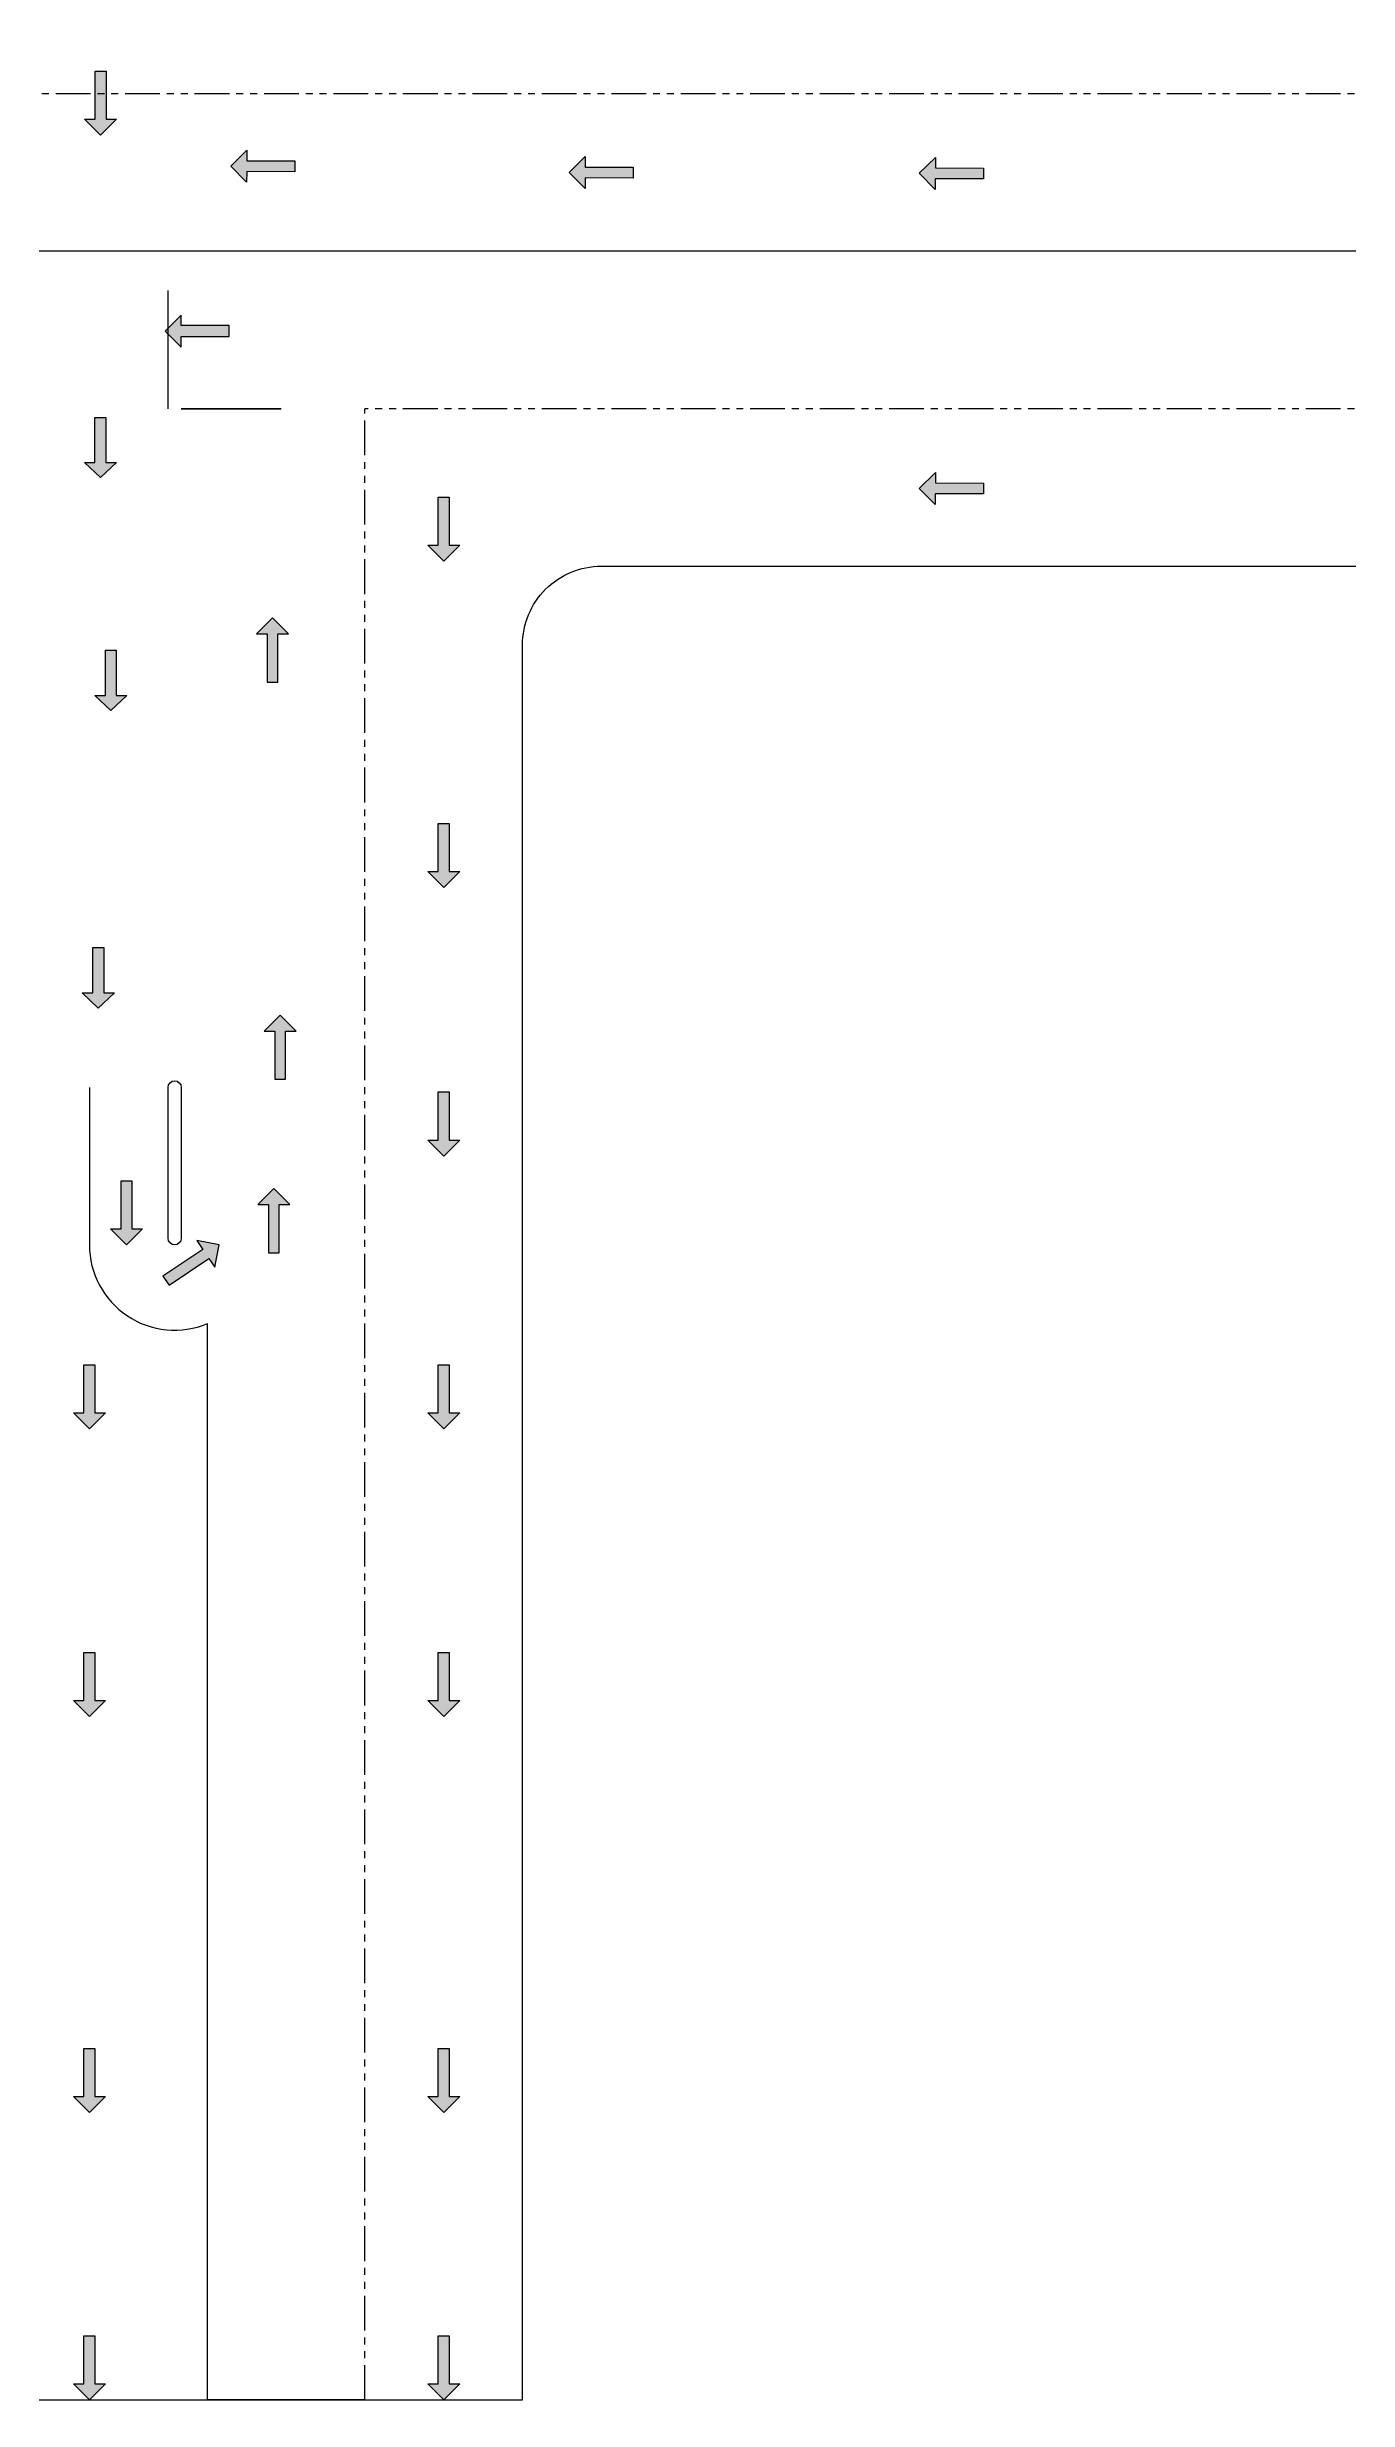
# Model space of a CAD drawing. Header units: feet. Extents: x 12757 to 17653, y 9317 to 13534.
# Drawn here: x 15201 to 16390, y 9317 to 11468 of the extents above; entities that cross this region are included whole.
import ezdxf
from ezdxf.enums import TextEntityAlignment as Align

# ---------------------------------------------------------------- set-up
doc = ezdxf.new("R2010")
doc.units = ezdxf.units.FT
doc.linetypes.add('PHANTOM', pattern=[63.5, 31.75, -6.35, 6.35, -6.35, 6.35, -6.35])
doc.layers.get('0').update_dxf_attribs({"true_color": 0xc2ced6})
doc.layers.add('Layer2', color=7, linetype='PHANTOM')
doc.styles.get("Standard").update_dxf_attribs({"font": 'arial.ttf'})

# ---------------------------------------------------------------- blocks, each defined once
blk = doc.blocks.new('*U7')
h = blk.add_hatch(color=0)
h.set_gradient(color1=(255, 255, 255), rotation=180, tint=1)
h.paths.add_polyline_path([(0, 0), (-0.25, -0.25), (-0.25, -0.085), (-1, -0.085), (-1, 0.085), (-0.25, 0.085), (-0.25, 0.25)])
at = {"color": 0, "linetype": 'Continuous'}
blk.add_lwpolyline([(0, 0), (-0.25, -0.25), (-0.25, -0.085), (-1, -0.085), (-1, 0.085), (-0.25, 0.085), (-0.25, 0.25)], close=True, dxfattribs=at)
blk = doc.blocks.new('*U11')
h = blk.add_hatch(color=0)
h.set_gradient(color1=(255, 255, 255), rotation=180, tint=1)
h.paths.add_polyline_path([(0, 0), (0.25, -0.25), (0.25, -0.085), (1, -0.085), (1, 0.085), (0.25, 0.085), (0.25, 0.25)])
at = {"color": 0, "linetype": 'Continuous'}
blk.add_lwpolyline([(0, 0), (0.25, -0.25), (0.25, -0.085), (1, -0.085), (1, 0.085), (0.25, 0.085), (0.25, 0.25)], close=True, dxfattribs=at)
blk = doc.blocks.new('*U12')
h = blk.add_hatch(color=0)
h.set_gradient(color1=(255, 255, 255), rotation=180, tint=1)
h.paths.add_polyline_path([(0, 0), (0.25, 0.25), (0.085, 0.25), (0.085, 1), (-0.085, 1), (-0.085, 0.25), (-0.25, 0.25)])
at = {"color": 0, "linetype": 'Continuous'}
blk.add_lwpolyline([(0, 0), (0.25, 0.25), (0.085, 0.25), (0.085, 1), (-0.085, 1), (-0.085, 0.25), (-0.25, 0.25)], close=True, dxfattribs=at)
blk = doc.blocks.new('*U16')
h = blk.add_hatch(color=0)
h.set_gradient(color1=(255, 255, 255), rotation=180, tint=1)
h.paths.add_polyline_path([(0, 0), (-0.067, -0.347), (0.07, -0.255), (0.491, -0.876), (0.631, -0.78), (0.211, -0.159), (0.347, -0.067)])
at = {"color": 0, "linetype": 'Continuous'}
blk.add_lwpolyline([(0, 0), (-0.067, -0.347), (0.07, -0.255), (0.491, -0.876), (0.631, -0.78), (0.211, -0.159), (0.347, -0.067)], close=True, dxfattribs=at)
blk = doc.blocks.new('*U18')
h = blk.add_hatch(color=256)
h.set_gradient(color1=(102, 153, 204), rotation=45, tint=1, name='INVHEMISPHERICAL')
h.paths.add_polyline_path([(0, 9.525), (25.4, 9.525), (25.4, -9.525), (0, -9.525)])
blk.add_lwpolyline([(0, 9.525), (25.4, 9.525), (25.4, -9.525), (0, -9.525)], close=True)
at = {"flags": 8}
for tag, p in [('LINE_1', (12.7, 4.445)), ('LINE_2', (12.7, 0)), ('LINE_3', (12.7, -4.445))]:
    blk.add_attdef(tag, text='', height=2.032, dxfattribs=at).set_placement(p, align=Align.MIDDLE_CENTER)

msp = doc.modelspace()

# ---------------------------------------------------------------- linework, layer by layer
for p, q in [((17653.2, 11281.2, 24), (12756.7, 11281.2, 24)), ((15239.2, 10516.8, 24), (15239.2, 10372.8, 24)), ((15347.2, 9316.8, 24), (15347.2, 10300.8, 24)), ((14699.2, 9316.8, 24), (15635.2, 9316.8, 24)), ((15491.2, 9316.8, 24), (15347.2, 9316.8, 24))]:
    msp.add_line(p, q)
at = {"extrusion": (1, -3.16973e-15, -1.08687e-15)}
msp.add_line((15311.2, 11137.2, 217.4), (15311.2, 11245.2, 234), dxfattribs=at)
msp.add_lwpolyline([(14627.2, 11857.2), (13956.7, 11857.2), (12756.7, 11857.2), (12756.7, 10993.2), (13956.7, 10993.2), (14627.2, 10993.2, -0.414214), (14699.2, 10921.2), (14699.2, 10516.8), (14699.2, 9316.8), (15635.2, 9316.8), (15635.2, 10516.8), (15635.2, 10921.2, -0.414214), (15707.2, 10993.2), (16453.2, 10993.2), (17653.2, 10993.2), (17653.2, 11857.2), (16453.2, 11857.2), (15707.2, 11857.2, -0.414214), (15635.2, 11929.2), (15635.2, 12333.5), (15635.2, 13533.5), (14699.2, 13533.5), (14699.2, 12333.5), (14699.2, 11929.2, -0.414214)], format="xyb", close=True)
at = {"elevation": 24}
msp.add_lwpolyline([(15323.2, 10516.8), (15323.2, 10378.8, -1), (15311.2, 10378.8), (15311.2, 10516.8, -1)], format="xyb", close=True, dxfattribs=at)
msp.add_arc((15317.2, 10372.8, 24), 78, 180, 292.6199)
at = {"layer": 'Layer2'}
for p, q in [((17653.2, 11425.2, 24), (12756.7, 11425.2, 24)), ((15491.2, 9316.8, 24), (15491.2, 11137.2, 24)), ((17653.2, 11137.2, 24), (15491.2, 11137.2, 24))]:
    msp.add_line(p, q, dxfattribs=at)

# ---------------------------------------------------------------- block references
for name, p, xscale, yscale, zscale, rotation in [('*U7', (15249.5, 11387.2, 288), 58.56624371608434, 58.56624371608434, 58.56624371608434, 270), ('*U7', (15368.4, 11359, 24), 58.56624371608432, 58.56624371608432, 58.56624371608432, 179.8550188463696), ('*U7', (15677.9, 11353.2, 24), 58.56624371608432, 58.56624371608432, 58.56624371608432, 179.8550188463696), ('*U7', (15998, 11352.4, 24), 58.56624371608432, 58.56624371608432, 58.56624371608432, 179.8550188463696), ('*U12', (15308.5, 11208.2, 48), 58.56624371608434, 58.56624371608434, 58.56624371608434, 270), ('*U7', (15998, 11064.4, 24), 58.56624371608432, 58.56624371608432, 58.56624371608432, 179.8550188463696), ('*U7', (15563.2, 10997.7, 24), 58.56624371608434, 58.56624371608434, 58.56624371608434, 270), ('*U11', (15406.6, 10945.9, 48), 58.56624371608434, 58.56624371608434, 58.56624371608434, 270), ('*U7', (15563.2, 10699.5, 24), 58.56624371608434, 58.56624371608434, 58.56624371608434, 270), ('*U11', (15413.7, 10582.8, 48), 58.56624371608434, 58.56624371608434, 58.56624371608434, 270), ('*U7', (15563.2, 10454, 24), 58.56624371608434, 58.56624371608434, 58.56624371608434, 270), ('*U7', (15273.2, 10372.8, 24), 58.56624371608434, 58.56624371608434, 58.56624371608434, 270), ('*U11', (15407.9, 10424.2, 48), 58.56624371608434, 58.56624371608434, 58.56624371608434, 270), ('*U16', (15357.8, 10372.8, 24), 58.56624371608434, 58.56624371608434, 58.56624371608434, 270), ('*U7', (15239.2, 10204.7, 24), 58.56624371608434, 58.56624371608434, 58.56624371608434, 270), ('*U7', (15563.2, 10204.7, 24), 58.56624371608434, 58.56624371608434, 58.56624371608434, 270), ('*U7', (15239.2, 9941.7, 24), 58.56624371608434, 58.56624371608434, 58.56624371608434, 270), ('*U7', (15563.2, 9941.7, 24), 58.56624371608434, 58.56624371608434, 58.56624371608434, 270), ('*U7', (15239.2, 9579.6, 24), 58.56624371608434, 58.56624371608434, 58.56624371608434, 270), ('*U7', (15563.2, 9579.6, 24), 58.56624371608434, 58.56624371608434, 58.56624371608434, 270), ('*U7', (15239.2, 9316.8, 24), 58.56624371608434, 58.56624371608434, 58.56624371608434, 270), ('*U7', (15563.2, 9316.8, 24), 58.56624371608434, 58.56624371608434, 58.56624371608434, 270)]:
    msp.add_blockref(name, p, dxfattribs=dict(xscale=xscale, yscale=yscale, zscale=zscale, rotation=rotation))
at = {"extrusion": (0, -0.344692, 0.938716), "xscale": 58.56624371608434, "yscale": 58.56624371608434, "zscale": 58.56624371608434, "rotation": 270}
msp.add_blockref('*U7', (15249.3, 10481.7, -3582.5), dxfattribs=at)
at = {"extrusion": (0, -1, 6.12323e-17)}
ref = msp.add_blockref('*U18', (15323.2, 217.4, -11137.2), dxfattribs=dict(at, xscale=3.6, yscale=3.6, zscale=3.6))
ref.add_attrib('LINE_1', 'Stop', dxfattribs={"color": 1, "linetype": 'ByBlock', "lineweight": 70, "extrusion": (0, -1, 6.12323e-17), "height": 7.32}).set_placement((15368.9, 233.4, -11137.2), align=Align.CENTER)
ref.add_attrib('LINE_2', 'Start', dxfattribs={"color": 5, "extrusion": (0, -1, 6.12323e-17), "height": 7.32}).set_placement((15368.9, 217.4, -11137.2), align=Align.CENTER)
ref.add_attrib('LINE_3', 'Slow Stop', dxfattribs={"color": 2, "extrusion": (0, -1, 6.12323e-17), "height": 7.32}).set_placement((15368.9, 201.4, -11137.2), align=Align.CENTER)
at = {"extrusion": (0, -0.33147, 0.943466), "xscale": 58.56624371608434, "yscale": 58.56624371608434, "zscale": 58.56624371608434, "rotation": 270}
msp.add_blockref('*U7', (15258.8, 10304.7, -3436.6), dxfattribs=at)
at = {"extrusion": (0, -0.323284, 0.946302), "xscale": 58.56624371608433, "yscale": 58.56624371608433, "zscale": 58.56624371608433, "rotation": 270}
msp.add_blockref('*U7', (15247.4, 10046.4, -3347.9), dxfattribs=at)

doc.saveas('drawing.dxf')
